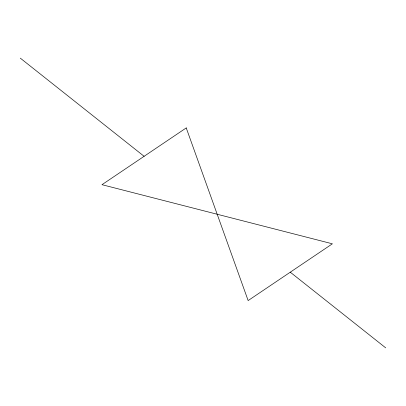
<?xml version="1.0" encoding="UTF-8"?>
<svg xmlns="http://www.w3.org/2000/svg" width="406" height="406" viewBox="0 0 406 406"><rect width="100%" height="100%" fill="white"/><g stroke="black" fill="none" stroke-linecap="round" stroke-linejoin="round"><path stroke-width="0.61" d="M20.3 58.144L144.11 156.31M290.27 272.193L385.7 347.856M186.237 127.926L101.982 184.689L332.397 243.808L248.142 300.572L186.237 127.926"/></g></svg>
